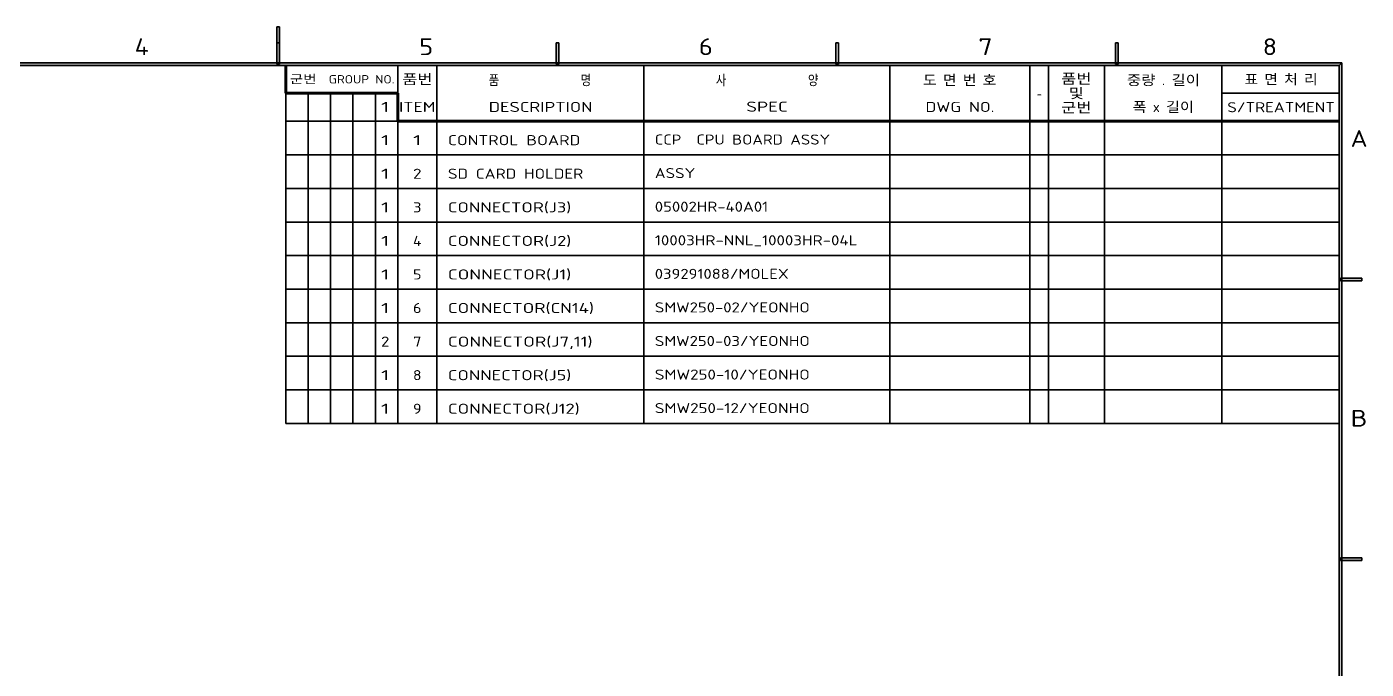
# Model space of a CAD drawing. Extents: x 23 to 417, y 3 to 294.
# Drawn here: x 175.1 to 414.6, y 178.8 to 293.7 of the extents above; entities that cross this region are included whole.
import ezdxf
from ezdxf.enums import TextEntityAlignment as Align

# ---------------------------------------------------------------- set-up
doc = ezdxf.new("R2010")
doc.units = 0
doc.layers.get('0').update_dxf_attribs({"lineweight": 13})
doc.layers.add('3', color=7, linetype='Continuous', lineweight=13)
doc.layers.add('5', color=7, linetype='Continuous', lineweight=13)
doc.styles.get("Standard").update_dxf_attribs({"font": 'isocp.shx'})

# ---------------------------------------------------------------- blocks, each defined once
blk = doc.blocks.new('BLOCK3255')
at = {"layer": '3', "color": 7, "lineweight": 13}
blk.add_text('A', height=3, dxfattribs=at).set_placement((411.78, 272.19), (414.82, 272.19), align=Align.FIT)
blk = doc.blocks.new('BLOCK3256')
at = {"layer": '3', "color": 7, "lineweight": 13}
blk.add_text('B', height=3, dxfattribs=at).set_placement((411.77, 222.19), (414.81, 222.19), align=Align.FIT)
blk = doc.blocks.new('BLOCK3280')
at = {"layer": '3', "color": 7, "lineweight": 13}
blk.add_text('4', height=3, dxfattribs=at).set_placement((194.37, 288.59), (196.9, 288.59), align=Align.FIT)
blk = doc.blocks.new('BLOCK3281')
at = {"layer": '3', "color": 7, "lineweight": 13}
blk.add_text('6', height=3, dxfattribs=at).set_placement((295.22, 288.59), (297.76, 288.59), align=Align.FIT)
blk = doc.blocks.new('BLOCK3282')
at = {"layer": '3', "color": 7, "lineweight": 13}
blk.add_text('5', height=3, dxfattribs=at).set_placement((245.22, 288.59), (247.76, 288.59), align=Align.FIT)
blk = doc.blocks.new('BLOCK3283')
at = {"layer": '3', "color": 7, "lineweight": 13}
blk.add_text('7', height=3, dxfattribs=at).set_placement((345.22, 288.59), (347.76, 288.59), align=Align.FIT)
blk = doc.blocks.new('BLOCK3284')
at = {"layer": '3', "color": 7, "lineweight": 13}
blk.add_text('8', height=3, dxfattribs=at).set_placement((396.08, 288.59), (398.62, 288.59), align=Align.FIT)
blk = doc.blocks.new('BLOCK3305')
at = {"layer": '5', "color": 7, "lineweight": 13}
blk.add_text('품번', height=1.8, dxfattribs=at).set_placement((242.22, 283.39), (247.62, 283.39), align=Align.FIT)
blk = doc.blocks.new('BLOCK3306')
at = {"layer": '5', "color": 7, "lineweight": 13}
blk.add_text('ITEM', height=1.8, dxfattribs=at).set_placement((241.64, 278.43), (248.14, 278.43), align=Align.FIT)
blk = doc.blocks.new('BLOCK3307')
at = {"layer": '5', "color": 7, "lineweight": 13}
blk.add_text('DESCRIPTION', height=1.8, dxfattribs=at).set_placement((257.68, 278.43), (276.23, 278.43), align=Align.FIT)
blk = doc.blocks.new('BLOCK3308')
at = {"layer": '5', "color": 7, "lineweight": 13}
blk.add_text('품                 명', height=1.8, dxfattribs=at).set_placement((257.66, 283.22), (276, 283.22), align=Align.FIT)
blk = doc.blocks.new('BLOCK3309')
at = {"layer": '5', "color": 7, "lineweight": 13}
blk.add_text('DWG NO.', height=1.8, dxfattribs=at).set_placement((335.77, 278.43), (348.09, 278.43), align=Align.FIT)
blk = doc.blocks.new('BLOCK3310')
at = {"layer": '5', "color": 7, "lineweight": 13}
blk.add_text('도 면 번 호', height=1.8, dxfattribs=at).set_placement((335.34, 283.23), (348.43, 283.23), align=Align.FIT)
blk = doc.blocks.new('BLOCK3311')
at = {"layer": '5', "color": 7, "lineweight": 13}
blk.add_text('-', height=1.8, dxfattribs=at).set_placement((355.68, 280.76), (356.56, 280.76), align=Align.FIT)
blk = doc.blocks.new('BLOCK3312')
at = {"layer": '5', "color": 7, "lineweight": 13}
blk.add_text('사                 양', height=1.8, dxfattribs=at).set_placement((298.29, 283.22), (316.63, 283.22), align=Align.FIT)
blk = doc.blocks.new('BLOCK3313')
at = {"layer": '5', "color": 7, "lineweight": 13}
blk.add_text('SPEC', height=1.8, dxfattribs=at).set_placement((303.73, 278.48), (311.14, 278.48), align=Align.FIT)
blk = doc.blocks.new('BLOCK3314')
at = {"layer": '5', "color": 7, "lineweight": 13}
for s, p, p2 in [('품번', (360.04, 283.48), (365.44, 283.48)), ('및', (361.39, 280.89), (364.09, 280.89)), ('군번', (360.04, 278.31), (365.44, 278.31))]:
    blk.add_text(s, height=1.8, dxfattribs=at).set_placement(p, p2, align=Align.FIT)
blk = doc.blocks.new('BLOCK3315')
at = {"layer": '5', "color": 7, "lineweight": 13}
blk.add_text('폭 x 길이', height=1.8, dxfattribs=at).set_placement((372.82, 278.43), (383.76, 278.43), align=Align.FIT)
blk = doc.blocks.new('BLOCK3316')
at = {"layer": '5', "color": 7, "lineweight": 13}
blk.add_text('중량 . 길이', height=1.8, dxfattribs=at).set_placement((371.78, 283.23), (384.86, 283.23), align=Align.FIT)
blk = doc.blocks.new('BLOCK3317')
at = {"layer": '5', "color": 7, "lineweight": 13}
blk.add_text('표 면 처 리', height=1.8, dxfattribs=at).set_placement((392.8, 283.38), (405.89, 283.38), align=Align.FIT)
blk = doc.blocks.new('BLOCK3318')
at = {"layer": '5', "color": 7, "lineweight": 13}
blk.add_text('S/TREATMENT', height=1.8, dxfattribs=at).set_placement((389.73, 278.38), (408.96, 278.38), align=Align.FIT)
blk = doc.blocks.new('BLOCK3319')
at = {"layer": '5', "color": 7, "lineweight": 13}
blk.add_text('군번  GROUP NO.', height=1.5, dxfattribs=at).set_placement((222.11, 283.52), (240.83, 283.52), align=Align.FIT)
blk = doc.blocks.new('BLOCK3320')
at = {"layer": '5', "color": 7, "lineweight": 13}
blk.add_text('CONTROL BOARD', height=1.8, dxfattribs=at).set_placement((250.37, 272.49), (274.05, 272.49), align=Align.FIT)
blk = doc.blocks.new('BLOCK3321')
at = {"layer": '5', "color": 7, "lineweight": 13}
blk.add_text('CCP  CPU BOARD ASSY', height=1.8, dxfattribs=at).set_placement((287.37, 272.6), (318.71, 272.6), align=Align.FIT)
blk = doc.blocks.new('BLOCK3322')
at = {"layer": '5', "color": 7, "lineweight": 13}
blk.add_text('1', height=1.8, dxfattribs=at).set_placement((244.13, 272.49), (245.66, 272.49), align=Align.FIT)
blk = doc.blocks.new('BLOCK3323')
at = {"layer": '5', "color": 7, "lineweight": 13}
blk.add_text('1', height=1.8, dxfattribs=at).set_placement((238.4, 272.49), (239.92, 272.49), align=Align.FIT)
blk = doc.blocks.new('BLOCK3324')
at = {"layer": '5', "color": 7, "lineweight": 13}
blk.add_text('1', height=1.8, dxfattribs=at).set_placement((238.4, 278.43), (239.92, 278.43), align=Align.FIT)
blk = doc.blocks.new('BLOCK3326')
at = {"layer": '5', "color": 7, "lineweight": 13}
blk.add_text('1', height=1.8, dxfattribs=at).set_placement((238.4, 266.49), (239.92, 266.49), align=Align.FIT)
blk = doc.blocks.new('BLOCK3327')
at = {"layer": '5', "color": 7, "lineweight": 13}
blk.add_text('2', height=1.8, dxfattribs=at).set_placement((244.13, 266.49), (245.66, 266.49), align=Align.FIT)
blk = doc.blocks.new('BLOCK3328')
at = {"layer": '5', "color": 7, "lineweight": 13}
blk.add_text('SD CARD HOLDER', height=1.8, dxfattribs=at).set_placement((250.37, 266.49), (274.58, 266.49), align=Align.FIT)
blk = doc.blocks.new('BLOCK3329')
at = {"layer": '5', "color": 7, "lineweight": 13}
blk.add_text('ASSY', height=1.8, dxfattribs=at).set_placement((287.37, 266.6), (294.62, 266.6), align=Align.FIT)
blk = doc.blocks.new('BLOCK3330')
at = {"layer": '5', "color": 7, "lineweight": 13}
blk.add_text('1', height=1.8, dxfattribs=at).set_placement((238.4, 260.49), (239.92, 260.49), align=Align.FIT)
blk = doc.blocks.new('BLOCK3331')
at = {"layer": '5', "color": 7, "lineweight": 13}
blk.add_text('3', height=1.8, dxfattribs=at).set_placement((244.13, 260.49), (245.66, 260.49), align=Align.FIT)
blk = doc.blocks.new('BLOCK3332')
at = {"layer": '5', "color": 7, "lineweight": 13}
blk.add_text('CONNECTOR(J3)', height=1.8, dxfattribs=at).set_placement((250.37, 260.49), (272.43, 260.49), align=Align.FIT)
blk = doc.blocks.new('BLOCK3333')
at = {"layer": '5', "color": 7, "lineweight": 13}
blk.add_text('05002HR-40A01', height=1.8, dxfattribs=at).set_placement((287.37, 260.6), (307.65, 260.6), align=Align.FIT)
blk = doc.blocks.new('BLOCK3334')
at = {"layer": '5', "color": 7, "lineweight": 13}
blk.add_text('1', height=1.8, dxfattribs=at).set_placement((238.4, 254.49), (239.92, 254.49), align=Align.FIT)
blk = doc.blocks.new('BLOCK3335')
at = {"layer": '5', "color": 7, "lineweight": 13}
blk.add_text('4', height=1.8, dxfattribs=at).set_placement((244.13, 254.49), (245.66, 254.49), align=Align.FIT)
blk = doc.blocks.new('BLOCK3336')
at = {"layer": '5', "color": 7, "lineweight": 13}
blk.add_text('CONNECTOR(J2)', height=1.8, dxfattribs=at).set_placement((250.37, 254.49), (272.43, 254.49), align=Align.FIT)
blk = doc.blocks.new('BLOCK3337')
at = {"layer": '5', "color": 7, "lineweight": 13}
blk.add_text('10003HR-NNL_10003HR-04L', height=1.8, dxfattribs=at).set_placement((287.37, 254.6), (323.6, 254.6), align=Align.FIT)
blk = doc.blocks.new('BLOCK3338')
at = {"layer": '5', "color": 7, "lineweight": 13}
blk.add_text('1', height=1.8, dxfattribs=at).set_placement((238.4, 248.49), (239.92, 248.49), align=Align.FIT)
blk = doc.blocks.new('BLOCK3339')
at = {"layer": '5', "color": 7, "lineweight": 13}
blk.add_text('5', height=1.8, dxfattribs=at).set_placement((244.13, 248.49), (245.66, 248.49), align=Align.FIT)
blk = doc.blocks.new('BLOCK3340')
at = {"layer": '5', "color": 7, "lineweight": 13}
blk.add_text('CONNECTOR(J1)', height=1.8, dxfattribs=at).set_placement((250.37, 248.49), (272.43, 248.49), align=Align.FIT)
blk = doc.blocks.new('BLOCK3341')
at = {"layer": '5', "color": 7, "lineweight": 13}
blk.add_text('039291088/MOLEX', height=1.8, dxfattribs=at).set_placement((287.37, 248.6), (311.32, 248.6), align=Align.FIT)
blk = doc.blocks.new('BLOCK3342')
at = {"layer": '5', "color": 7, "lineweight": 13}
blk.add_text('6', height=1.8, dxfattribs=at).set_placement((244.13, 242.49), (245.66, 242.49), align=Align.FIT)
blk = doc.blocks.new('BLOCK3343')
at = {"layer": '5', "color": 7, "lineweight": 13}
blk.add_text('1', height=1.8, dxfattribs=at).set_placement((238.4, 242.49), (239.92, 242.49), align=Align.FIT)
blk = doc.blocks.new('BLOCK3344')
at = {"layer": '5', "color": 7, "lineweight": 13}
blk.add_text('7', height=1.8, dxfattribs=at).set_placement((244.13, 236.49), (245.66, 236.49), align=Align.FIT)
blk = doc.blocks.new('BLOCK3345')
at = {"layer": '5', "color": 7, "lineweight": 13}
blk.add_text('CONNECTOR(CN14)', height=1.8, dxfattribs=at).set_placement((250.37, 242.49), (276.49, 242.49), align=Align.FIT)
blk = doc.blocks.new('BLOCK3346')
at = {"layer": '5', "color": 7, "lineweight": 13}
blk.add_text('SMW250-02/YEONHO', height=1.8, dxfattribs=at).set_placement((287.37, 242.6), (315.08, 242.6), align=Align.FIT)
blk = doc.blocks.new('BLOCK3347')
at = {"layer": '5', "color": 7, "lineweight": 13}
blk.add_text('8', height=1.8, dxfattribs=at).set_placement((244.13, 230.49), (245.66, 230.49), align=Align.FIT)
blk = doc.blocks.new('BLOCK3348')
at = {"layer": '5', "color": 7, "lineweight": 13}
blk.add_text('2', height=1.8, dxfattribs=at).set_placement((238.4, 236.49), (239.92, 236.49), align=Align.FIT)
blk = doc.blocks.new('BLOCK3349')
at = {"layer": '5', "color": 7, "lineweight": 13}
blk.add_text('9', height=1.8, dxfattribs=at).set_placement((244.13, 224.49), (245.66, 224.49), align=Align.FIT)
blk = doc.blocks.new('BLOCK3350')
at = {"layer": '5', "color": 7, "lineweight": 13}
blk.add_text('CONNECTOR(J7,11)', height=1.8, dxfattribs=at).set_placement((250.37, 236.49), (276.24, 236.49), align=Align.FIT)
blk = doc.blocks.new('BLOCK3351')
at = {"layer": '5', "color": 7, "lineweight": 13}
blk.add_text('SMW250-03/YEONHO', height=1.8, dxfattribs=at).set_placement((287.37, 236.6), (315.08, 236.6), align=Align.FIT)
blk = doc.blocks.new('BLOCK3352')
at = {"layer": '5', "color": 7, "lineweight": 13}
blk.add_text('1', height=1.8, dxfattribs=at).set_placement((238.4, 230.49), (239.92, 230.49), align=Align.FIT)
blk = doc.blocks.new('BLOCK3353')
at = {"layer": '5', "color": 7, "lineweight": 13}
blk.add_text('CONNECTOR(J5)', height=1.8, dxfattribs=at).set_placement((250.37, 230.49), (272.43, 230.49), align=Align.FIT)
blk = doc.blocks.new('BLOCK3354')
at = {"layer": '5', "color": 7, "lineweight": 13}
blk.add_text('SMW250-10/YEONHO', height=1.8, dxfattribs=at).set_placement((287.37, 230.6), (315.08, 230.6), align=Align.FIT)
blk = doc.blocks.new('BLOCK3355')
at = {"layer": '5', "color": 7, "lineweight": 13}
blk.add_text('1', height=1.8, dxfattribs=at).set_placement((238.4, 224.49), (239.92, 224.49), align=Align.FIT)
blk = doc.blocks.new('BLOCK3356')
at = {"layer": '5', "color": 7, "lineweight": 13}
blk.add_text('CONNECTOR(J12)', height=1.8, dxfattribs=at).set_placement((250.37, 224.49), (273.95, 224.49), align=Align.FIT)
blk = doc.blocks.new('BLOCK3357')
at = {"layer": '5', "color": 7, "lineweight": 13}
blk.add_text('SMW250-12/YEONHO', height=1.8, dxfattribs=at).set_placement((287.37, 224.6), (315.08, 224.6), align=Align.FIT)
blk = doc.blocks.new('BLOCK3360')
at = {"layer": '3', "color": 7, "lineweight": 5}
blk.add_solid([(410.24, 9.76), (409.76, 10.24), (410.24, 287.24), (409.76, 286.76)], dxfattribs=at)
blk = doc.blocks.new('BLOCK3361')
at = {"layer": '3', "color": 7, "lineweight": 5}
blk.add_solid([(410.24, 287.24), (409.76, 286.76), (30, 287.24), (30, 286.76)], dxfattribs=at)
blk = doc.blocks.new('BLOCK3362')
at = {"layer": '3', "color": 7, "lineweight": 5}
blk.add_solid([(413.81, 248.74), (413.81, 248.26), (410.01, 248.74), (410.01, 248.26)], dxfattribs=at)
blk = doc.blocks.new('BLOCK3363')
at = {"layer": '3', "color": 7, "lineweight": 5}
blk.add_solid([(413.8, 198.74), (413.8, 198.26), (410, 198.74), (410, 198.26)], dxfattribs=at)
blk = doc.blocks.new('BLOCK3378')
at = {"layer": '3', "color": 7, "lineweight": 5}
blk.add_solid([(220.24, 293.65), (219.76, 293.65), (220.24, 287), (219.76, 287)], dxfattribs=at)
blk = doc.blocks.new('BLOCK3379')
at = {"layer": '3', "color": 7, "lineweight": 5}
blk.add_solid([(220.24, 290.8), (219.76, 290.8), (220.24, 287), (219.76, 287)], dxfattribs=at)
blk = doc.blocks.new('BLOCK3380')
at = {"layer": '3', "color": 3, "lineweight": 5}
blk.add_solid([(370.24, 290.8), (369.76, 290.8), (370.24, 287), (369.76, 287)], dxfattribs=at)
blk = doc.blocks.new('BLOCK3381')
at = {"layer": '3', "color": 7, "lineweight": 5}
blk.add_solid([(270.24, 290.8), (269.76, 290.8), (270.24, 287), (269.76, 287)], dxfattribs=at)
blk = doc.blocks.new('BLOCK3450')
at = {"layer": '3', "color": 7, "lineweight": 5}
blk.add_solid([(270.24, 290.8), (269.76, 290.8), (270.24, 287), (269.76, 287)], dxfattribs=at)
blk = doc.blocks.new('BLOCK3451')
at = {"layer": '3', "color": 7, "lineweight": 5}
blk.add_solid([(270.24, 290.8), (269.76, 290.8), (270.24, 287), (269.76, 287)], dxfattribs=at)
blk = doc.blocks.new('BLOCK3452')
at = {"layer": '3', "color": 7, "lineweight": 5}
blk.add_solid([(270.24, 290.8), (269.76, 290.8), (270.24, 287), (269.76, 287)], dxfattribs=at)
blk = doc.blocks.new('BLOCK3453')
at = {"layer": '3', "color": 7, "lineweight": 5}
blk.add_solid([(270.24, 290.8), (269.76, 290.8), (270.24, 287), (269.76, 287)], dxfattribs=at)
blk = doc.blocks.new('BLOCK3454')
at = {"layer": '3', "color": 7, "lineweight": 5}
blk.add_solid([(370.24, 290.8), (369.76, 290.8), (370.24, 287), (369.76, 287)], dxfattribs=at)

msp = doc.modelspace()

# ---------------------------------------------------------------- linework, layer by layer
at = {"color": 7, "lineweight": 35}
for p, q in [((221.4025, 222.7625), (221.4025, 286.7625)), ((241.4025, 222.7625), (241.4025, 286.7625)), ((248.4025, 222.7625), (248.4025, 286.7625)), ((285.4025, 222.7625), (285.4025, 286.7625)), ((329.4025, 222.7625), (329.4025, 286.7625)), ((354.4025, 222.7625), (354.4025, 286.7625)), ((354.4025, 222.7625), (354.4025, 286.7625)), ((357.7625, 222.7625), (357.7625, 286.7625)), ((367.7625, 222.7625), (367.7625, 286.7625)), ((367.7625, 222.7625), (367.7625, 286.7625)), ((225.4025, 222.7625), (225.4025, 281.7625)), ((229.4025, 222.7625), (229.4025, 281.7625)), ((233.4025, 222.7625), (233.4025, 281.7625)), ((237.4025, 222.7625), (237.4025, 281.7625)), ((409.7625, 276.7625), (221.4025, 276.7625)), ((409.7625, 270.7625), (221.4025, 270.7625)), ((409.7625, 264.7625), (221.4025, 264.7625)), ((409.7625, 258.7625), (221.4025, 258.7625)), ((409.7625, 252.7625), (221.4025, 252.7625)), ((409.7625, 246.7625), (221.4025, 246.7625)), ((409.7625, 240.7625), (221.4025, 240.7625)), ((409.7625, 234.7625), (221.4025, 234.7625)), ((409.7625, 228.7625), (221.4025, 228.7625)), ((409.7625, 222.7625), (221.4025, 222.7625))]:
    msp.add_line(p, q, dxfattribs=at)
at = {"color": 7, "lineweight": 140, "ltscale": 0.125}
for p, q in [((221.4025, 281.7625), (221.4025, 286.7625)), ((241.4025, 281.7625), (241.4025, 276.7625))]:
    msp.add_line(p, q, dxfattribs=at)
at = {"color": 7, "lineweight": 35, "ltscale": 0.011875}
msp.add_line((319.7625, 287), (320.2375, 287), dxfattribs=at)
at = {"color": 7, "lineweight": 100, "ltscale": 0.5}
msp.add_line((241.4025, 281.7625), (221.4025, 281.7625), dxfattribs=at)
at = {"color": 7, "lineweight": 140, "ltscale": 0.5}
msp.add_line((221.4025, 281.7625), (241.4025, 281.7625), dxfattribs=at)
at = {"color": 7, "lineweight": 140}
msp.add_line((241.4025, 276.7625), (409.7625, 276.7625), dxfattribs=at)
at = {"layer": '3', "color": 7, "lineweight": 35, "ltscale": 0.16625}
for p, q in [((219.7625, 287), (219.7625, 293.65)), ((220.2375, 293.65), (220.2375, 287))]:
    msp.add_line(p, q, dxfattribs=at)
at = {"layer": '3', "color": 7, "lineweight": 35, "ltscale": 0.011875}
for p, q in [((219.7625, 293.65), (220.2375, 293.65)), ((219.7625, 290.8), (220.2375, 290.8)), ((269.7625, 290.8), (270.2375, 290.8)), ((319.7625, 290.8), (320.2375, 290.8)), ((369.7625, 290.8), (370.2375, 290.8)), ((220.2375, 287), (219.7625, 287)), ((220.2375, 287), (219.7625, 287)), ((270.2375, 287), (269.7625, 287)), ((370.2375, 287), (369.7625, 287)), ((410.0062, 248.2625), (410.0062, 248.7375)), ((413.8062, 248.7375), (413.8062, 248.2625)), ((410, 198.2625), (410, 198.7375)), ((413.8, 198.7375), (413.8, 198.2625))]:
    msp.add_line(p, q, dxfattribs=at)
at = {"layer": '3', "color": 7, "lineweight": 35, "ltscale": 0.095}
for p, q in [((219.7625, 287), (219.7625, 290.8)), ((220.2375, 290.8), (220.2375, 287)), ((269.7625, 287), (269.7625, 290.8)), ((270.2375, 290.8), (270.2375, 287)), ((319.7625, 287), (319.7625, 290.8)), ((320.2375, 290.8), (320.2375, 287)), ((369.7625, 287), (369.7625, 290.8)), ((370.2375, 290.8), (370.2375, 287)), ((410.0062, 248.7375), (413.8062, 248.7375)), ((413.8062, 248.2625), (410.0062, 248.2625)), ((410, 198.7375), (413.8, 198.7375)), ((413.8, 198.2625), (410, 198.2625))]:
    msp.add_line(p, q, dxfattribs=at)
at = {"layer": '3', "color": 7, "lineweight": 35}
for p, q in [((30, 287.2375), (410.2375, 287.2375)), ((409.7625, 286.7625), (30, 286.7625)), ((388.7625, 222.7625), (388.7625, 286.7625)), ((409.7625, 10.2375), (409.7625, 286.7625)), ((410.2375, 287.2375), (410.2375, 9.7625)), ((409.7625, 281.7625), (388.7625, 281.7625))]:
    msp.add_line(p, q, dxfattribs=at)
at = {"layer": '3', "color": 7, "lineweight": 35, "ltscale": 0.016794}
for p, q in [((410.2375, 287.2375), (409.7625, 286.7625)), ((409.7625, 286.7625), (410.2375, 287.2375))]:
    msp.add_line(p, q, dxfattribs=at)

# ---------------------------------------------------------------- block references
at = {"layer": '3', "lineweight": 0}
for name in ['BLOCK3378', 'BLOCK3280', 'BLOCK3379', 'BLOCK3282', 'BLOCK3381', 'BLOCK3450', 'BLOCK3451', 'BLOCK3452', 'BLOCK3453', 'BLOCK3281', 'BLOCK3283', 'BLOCK3380', 'BLOCK3454', 'BLOCK3284', 'BLOCK3361', 'BLOCK3360', 'BLOCK3255', 'BLOCK3362', 'BLOCK3256', 'BLOCK3363']:
    msp.add_blockref(name, (0, 0), dxfattribs=at)
at = {"layer": '5', "lineweight": 0}
for name in ['BLOCK3319', 'BLOCK3305', 'BLOCK3308', 'BLOCK3312', 'BLOCK3310', 'BLOCK3314', 'BLOCK3316', 'BLOCK3317', 'BLOCK3324', 'BLOCK3306', 'BLOCK3307', 'BLOCK3313', 'BLOCK3309', 'BLOCK3311', 'BLOCK3315', 'BLOCK3318', 'BLOCK3323', 'BLOCK3322', 'BLOCK3320', 'BLOCK3321', 'BLOCK3326', 'BLOCK3327', 'BLOCK3328', 'BLOCK3329', 'BLOCK3330', 'BLOCK3331', 'BLOCK3332', 'BLOCK3333', 'BLOCK3334', 'BLOCK3335', 'BLOCK3336', 'BLOCK3337', 'BLOCK3338', 'BLOCK3339', 'BLOCK3340', 'BLOCK3341', 'BLOCK3343', 'BLOCK3342', 'BLOCK3345', 'BLOCK3346', 'BLOCK3348', 'BLOCK3344', 'BLOCK3350', 'BLOCK3351', 'BLOCK3353', 'BLOCK3354', 'BLOCK3352', 'BLOCK3347', 'BLOCK3355', 'BLOCK3349', 'BLOCK3356', 'BLOCK3357']:
    msp.add_blockref(name, (0, 0), dxfattribs=at)

doc.saveas('drawing.dxf')
